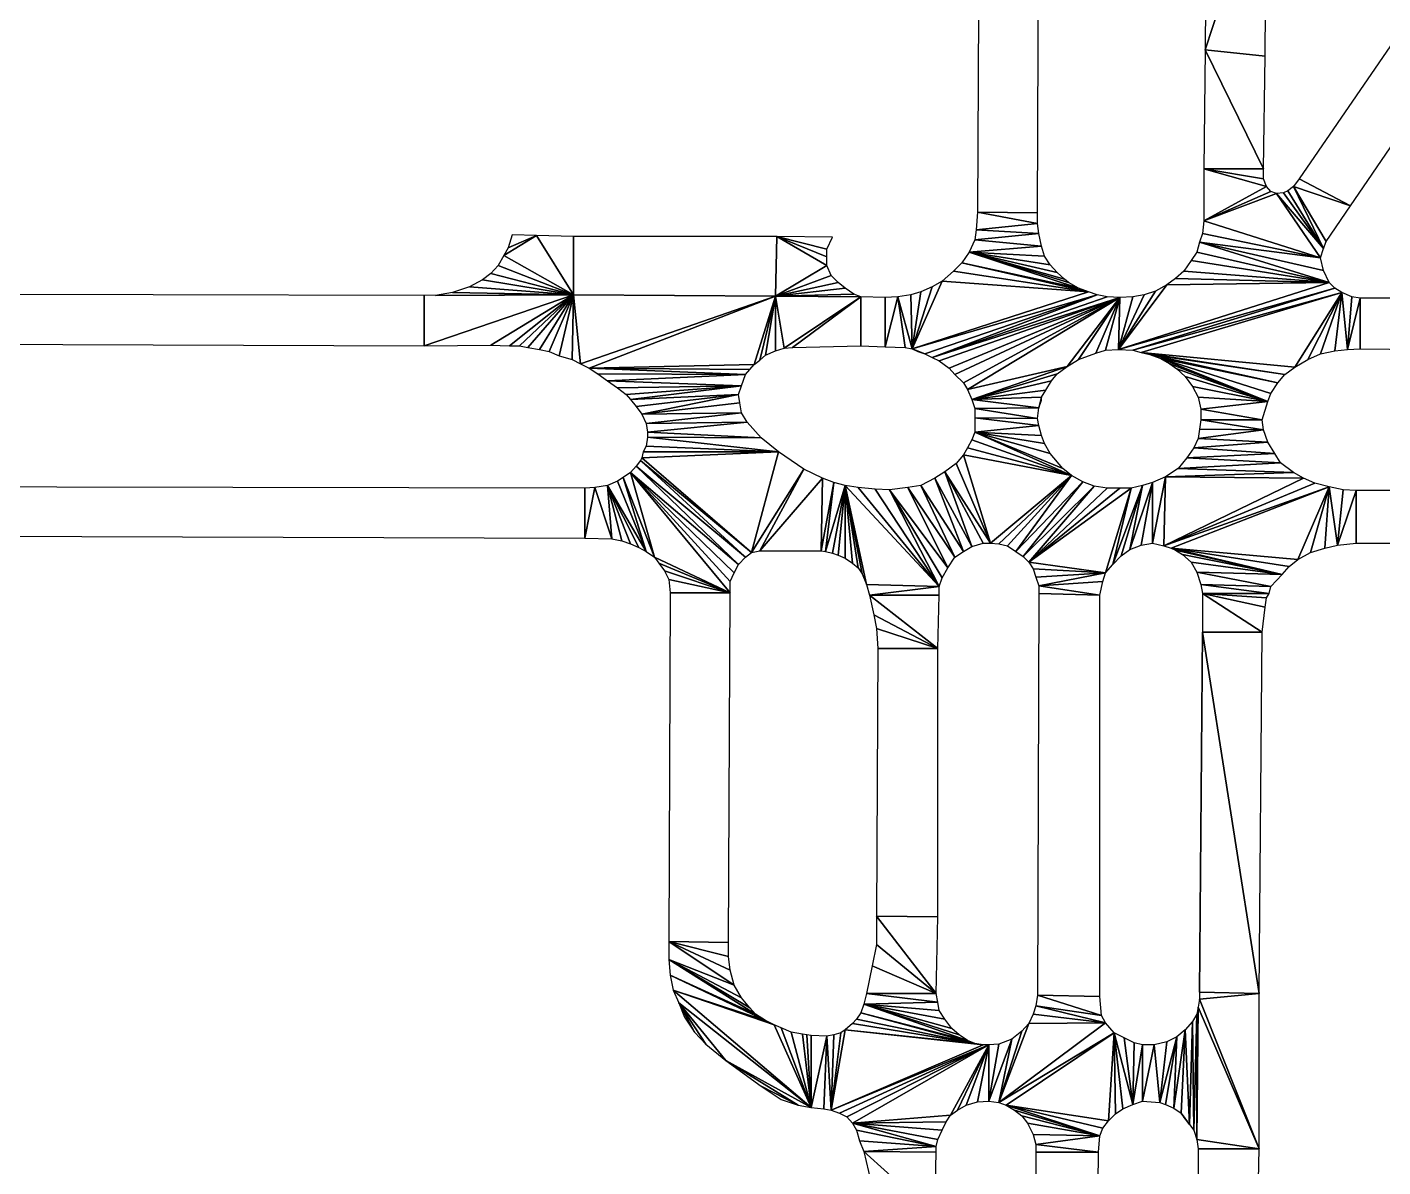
# Model space of a CAD drawing. Extents: x -35426929 to -35396731, y 11996534 to 12011444.
# Drawn here: x -35410695 to -35408043, y 11998918 to 12001147 of the extents above; entities that cross this region are included whole.
import ezdxf

# ---------------------------------------------------------------- set-up
doc = ezdxf.new("R2010")
doc.units = 0

msp = doc.modelspace()

# ---------------------------------------------------------------- linework, layer by layer
at = {"layer": 'mg_to_dxf', "color": 52}
for points in [[(-35408390.23, 12001102.54), (-35408390.23, 12001102.54), (-35408270.51, 12001468.65), (-35408387.44, 12001470.04)], [(-35408270.51, 12001468.65), (-35408270.51, 12001468.65), (-35408390.23, 12001102.54), (-35408273.29, 12001090.01)], [(-35408832.89, 12001444.98), (-35408835.68, 12000785.16), (-35408718.75, 12000783.77), (-35408715.96, 12001444.98)], [(-35408106.25, 12000797.69), (-35407838.98, 12001187.46), (-35407939.21, 12001240.35), (-35408206.48, 12000850.58)], [(-35408390.23, 12001102.54), (-35408390.23, 12001102.54), (-35408393.01, 12000870.07), (-35408276.08, 12000870.07)], [(-35408390.23, 12001102.54), (-35408390.23, 12001102.54), (-35408276.08, 12000870.07), (-35408273.29, 12001090.01)], [(-35408393.01, 12000870.07), (-35408393.01, 12000870.07), (-35408393.01, 12000768.45), (-35408270.51, 12000835.27)], [(-35408276.08, 12000850.58), (-35408276.08, 12000850.58), (-35408276.08, 12000870.07), (-35408393.01, 12000870.07)], [(-35408276.08, 12000850.58), (-35408276.08, 12000850.58), (-35408393.01, 12000870.07), (-35408270.51, 12000835.27)], [(-35408270.51, 12000835.27), (-35408270.51, 12000835.27), (-35408393.01, 12000768.45), (-35408262.16, 12000825.53)], [(-35408262.16, 12000825.53), (-35408262.16, 12000825.53), (-35408393.01, 12000768.45), (-35408251.02, 12000821.35)], [(-35408159.15, 12000714.16), (-35408159.15, 12000714.16), (-35408228.75, 12000826.92), (-35408237.1, 12000822.74)], [(-35408159.15, 12000714.16), (-35408159.15, 12000714.16), (-35408217.61, 12000835.27), (-35408228.75, 12000826.92)], [(-35408217.61, 12000835.27), (-35408217.61, 12000835.27), (-35408106.25, 12000797.69), (-35408206.48, 12000850.58)], [(-35408153.58, 12000728.08), (-35408153.58, 12000728.08), (-35408106.25, 12000797.69), (-35408217.61, 12000835.27)], [(-35408159.15, 12000714.16), (-35408159.15, 12000714.16), (-35408153.58, 12000728.08), (-35408217.61, 12000835.27)], [(-35408393.01, 12000768.45), (-35408393.01, 12000768.45), (-35408164.72, 12000696.07), (-35408251.02, 12000821.35)], [(-35408251.02, 12000821.35), (-35408251.02, 12000821.35), (-35408159.15, 12000714.16), (-35408237.1, 12000822.74)], [(-35408251.02, 12000821.35), (-35408251.02, 12000821.35), (-35408164.72, 12000696.07), (-35408159.15, 12000714.16)], [(-35408718.75, 12000762.88), (-35408718.75, 12000762.88), (-35408835.68, 12000785.16), (-35408838.46, 12000750.36)], [(-35408718.75, 12000762.88), (-35408718.75, 12000762.88), (-35408718.75, 12000783.77), (-35408835.68, 12000785.16)], [(-35408715.96, 12000743.4), (-35408715.96, 12000743.4), (-35408838.46, 12000750.36), (-35408841.25, 12000730.87)], [(-35408715.96, 12000743.4), (-35408715.96, 12000743.4), (-35408718.75, 12000762.88), (-35408838.46, 12000750.36)], [(-35408393.01, 12000768.45), (-35408393.01, 12000768.45), (-35408395.79, 12000743.4), (-35408164.72, 12000696.07)], [(-35409762.77, 12000700.24), (-35409762.77, 12000700.24), (-35409698.74, 12000739.22), (-35409754.42, 12000715.56)], [(-35409626.35, 12000623.68), (-35409626.35, 12000623.68), (-35409698.74, 12000739.22), (-35409762.77, 12000700.24)], [(-35409698.74, 12000739.22), (-35409698.74, 12000739.22), (-35409746.07, 12000740.61), (-35409754.42, 12000715.56)], [(-35409626.35, 12000623.68), (-35409626.35, 12000623.68), (-35409626.35, 12000737.83), (-35409698.74, 12000739.22)], [(-35409626.35, 12000623.68), (-35409231.02, 12000620.9), (-35409228.23, 12000737.83), (-35409626.35, 12000737.83)], [(-35409228.23, 12000737.83), (-35409228.23, 12000737.83), (-35409231.02, 12000620.9), (-35409130.79, 12000680.75)], [(-35409228.23, 12000737.83), (-35409228.23, 12000737.83), (-35409130.79, 12000680.75), (-35409130.79, 12000697.46)], [(-35409130.79, 12000712.77), (-35409130.79, 12000712.77), (-35409119.65, 12000736.44), (-35409228.23, 12000737.83)], [(-35409130.79, 12000712.77), (-35409130.79, 12000712.77), (-35409228.23, 12000737.83), (-35409130.79, 12000697.46)], [(-35408710.39, 12000718.34), (-35408710.39, 12000718.34), (-35408841.25, 12000730.87), (-35408852.38, 12000707.2)], [(-35408704.83, 12000698.85), (-35408704.83, 12000698.85), (-35408710.39, 12000718.34), (-35408852.38, 12000707.2)], [(-35408710.39, 12000718.34), (-35408710.39, 12000718.34), (-35408715.96, 12000743.4), (-35408841.25, 12000730.87)], [(-35408148.01, 12000647.35), (-35408148.01, 12000647.35), (-35408401.36, 12000726.69), (-35408406.93, 12000707.2)], [(-35408395.79, 12000743.4), (-35408395.79, 12000743.4), (-35408401.36, 12000726.69), (-35408164.72, 12000696.07)], [(-35408159.15, 12000671.01), (-35408159.15, 12000671.01), (-35408164.72, 12000696.07), (-35408401.36, 12000726.69)], [(-35408148.01, 12000647.35), (-35408148.01, 12000647.35), (-35408159.15, 12000671.01), (-35408401.36, 12000726.69)], [(-35409626.35, 12000623.68), (-35409626.35, 12000623.68), (-35409762.77, 12000700.24), (-35409773.91, 12000680.75)], [(-35408638.01, 12000636.21), (-35408638.01, 12000636.21), (-35408852.38, 12000707.2), (-35408866.3, 12000686.32)], [(-35408693.69, 12000682.15), (-35408693.69, 12000682.15), (-35408704.83, 12000698.85), (-35408852.38, 12000707.2)], [(-35408679.77, 12000666.83), (-35408679.77, 12000666.83), (-35408693.69, 12000682.15), (-35408852.38, 12000707.2)], [(-35408665.85, 12000654.31), (-35408665.85, 12000654.31), (-35408679.77, 12000666.83), (-35408852.38, 12000707.2)], [(-35408657.5, 12000647.35), (-35408657.5, 12000647.35), (-35408665.85, 12000654.31), (-35408852.38, 12000707.2)], [(-35408638.01, 12000636.21), (-35408638.01, 12000636.21), (-35408657.5, 12000647.35), (-35408852.38, 12000707.2)], [(-35408148.01, 12000647.35), (-35408148.01, 12000647.35), (-35408406.93, 12000707.2), (-35408418.07, 12000690.5)], [(-35409626.35, 12000623.68), (-35409626.35, 12000623.68), (-35409787.83, 12000665.44), (-35409804.53, 12000652.91)], [(-35409626.35, 12000623.68), (-35409626.35, 12000623.68), (-35409773.91, 12000680.75), (-35409787.83, 12000665.44)], [(-35409130.79, 12000680.75), (-35409130.79, 12000680.75), (-35409231.02, 12000620.9), (-35409122.44, 12000661.27)], [(-35408905.28, 12000650.13), (-35408905.28, 12000650.13), (-35408618.52, 12000629.25), (-35408883.01, 12000669.62)], [(-35408883.01, 12000669.62), (-35408883.01, 12000669.62), (-35408618.52, 12000629.25), (-35408866.3, 12000686.32)], [(-35408618.52, 12000629.25), (-35408618.52, 12000629.25), (-35408638.01, 12000636.21), (-35408866.3, 12000686.32)], [(-35408448.69, 12000655.7), (-35408448.69, 12000655.7), (-35408148.01, 12000647.35), (-35408431.99, 12000669.62)], [(-35408148.01, 12000647.35), (-35408148.01, 12000647.35), (-35408418.07, 12000690.5), (-35408431.99, 12000669.62)], [(-35409863, 12000627.86), (-35409863, 12000627.86), (-35409626.35, 12000623.68), (-35409829.59, 12000638.99)], [(-35409626.35, 12000623.68), (-35409626.35, 12000623.68), (-35409804.53, 12000652.91), (-35409829.59, 12000638.99)], [(-35409122.44, 12000661.27), (-35409122.44, 12000661.27), (-35409231.02, 12000620.9), (-35409108.52, 12000647.35)], [(-35409108.52, 12000647.35), (-35409108.52, 12000647.35), (-35409231.02, 12000620.9), (-35409094.6, 12000636.21)], [(-35408963.74, 12000517.89), (-35408963.74, 12000517.89), (-35408905.28, 12000650.13), (-35408924.77, 12000638.99)], [(-35408963.74, 12000517.89), (-35408963.74, 12000517.89), (-35408618.52, 12000629.25), (-35408905.28, 12000650.13)], [(-35408963.74, 12000517.89), (-35408963.74, 12000517.89), (-35408924.77, 12000638.99), (-35408947.04, 12000629.25)], [(-35408560.05, 12000516.49), (-35408560.05, 12000516.49), (-35408136.87, 12000636.21), (-35408148.01, 12000647.35)], [(-35408560.05, 12000516.49), (-35408560.05, 12000516.49), (-35408148.01, 12000647.35), (-35408465.4, 12000643.17)], [(-35408560.05, 12000516.49), (-35408560.05, 12000516.49), (-35408465.4, 12000643.17), (-35408487.67, 12000630.64)], [(-35408465.4, 12000643.17), (-35408465.4, 12000643.17), (-35408148.01, 12000647.35), (-35408448.69, 12000655.7)], [(-35410979.41, 12000625.07), (-35410979.41, 12000527.63), (-35409918.68, 12000523.45), (-35409918.68, 12000622.29)], [(-35409626.35, 12000623.68), (-35409626.35, 12000623.68), (-35409918.68, 12000523.45), (-35409787.83, 12000524.85)], [(-35409626.35, 12000623.68), (-35409626.35, 12000623.68), (-35409918.68, 12000622.29), (-35409918.68, 12000523.45)], [(-35409863, 12000627.86), (-35409863, 12000627.86), (-35409896.41, 12000622.29), (-35409626.35, 12000623.68)], [(-35409626.35, 12000623.68), (-35409626.35, 12000623.68), (-35409787.83, 12000524.85), (-35409751.64, 12000523.45)], [(-35409626.35, 12000623.68), (-35409626.35, 12000623.68), (-35409751.64, 12000523.45), (-35409732.15, 12000523.45)], [(-35409626.35, 12000623.68), (-35409626.35, 12000623.68), (-35409732.15, 12000523.45), (-35409715.44, 12000520.67)], [(-35409626.35, 12000623.68), (-35409626.35, 12000623.68), (-35409715.44, 12000520.67), (-35409693.17, 12000516.49)], [(-35409673.68, 12000512.32), (-35409673.68, 12000512.32), (-35409626.35, 12000623.68), (-35409693.17, 12000516.49)], [(-35409673.68, 12000512.32), (-35409673.68, 12000512.32), (-35409654.19, 12000503.97), (-35409626.35, 12000623.68)], [(-35409626.35, 12000623.68), (-35409626.35, 12000623.68), (-35409654.19, 12000503.97), (-35409629.14, 12000497.01)], [(-35409612.43, 12000488.65), (-35409612.43, 12000488.65), (-35409626.35, 12000623.68), (-35409629.14, 12000497.01)], [(-35409231.02, 12000620.9), (-35409231.02, 12000620.9), (-35409626.35, 12000623.68), (-35409612.43, 12000488.65)], [(-35409595.73, 12000480.3), (-35409595.73, 12000480.3), (-35409231.02, 12000620.9), (-35409612.43, 12000488.65)], [(-35409272.78, 12000487.26), (-35409272.78, 12000487.26), (-35409231.02, 12000620.9), (-35409595.73, 12000480.3)], [(-35409261.64, 12000495.61), (-35409261.64, 12000495.61), (-35409231.02, 12000620.9), (-35409272.78, 12000487.26)], [(-35409231.02, 12000620.9), (-35409231.02, 12000620.9), (-35409261.64, 12000495.61), (-35409250.5, 12000505.36)], [(-35409250.5, 12000505.36), (-35409250.5, 12000505.36), (-35409231.02, 12000513.71), (-35409231.02, 12000620.9)], [(-35409231.02, 12000620.9), (-35409231.02, 12000620.9), (-35409077.89, 12000625.07), (-35409094.6, 12000636.21)], [(-35409231.02, 12000620.9), (-35409231.02, 12000620.9), (-35409063.97, 12000619.5), (-35409077.89, 12000625.07)], [(-35409063.97, 12000619.5), (-35409063.97, 12000619.5), (-35409231.02, 12000620.9), (-35409214.31, 12000519.28)], [(-35409214.31, 12000519.28), (-35409214.31, 12000519.28), (-35409231.02, 12000620.9), (-35409231.02, 12000513.71)], [(-35409197.61, 12000520.67), (-35409197.61, 12000520.67), (-35409063.97, 12000619.5), (-35409214.31, 12000519.28)], [(-35409197.61, 12000520.67), (-35409197.61, 12000520.67), (-35409063.97, 12000523.45), (-35409063.97, 12000619.5)], [(-35409016.64, 12000618.11), (-35409063.97, 12000619.5), (-35409063.97, 12000523.45), (-35409016.64, 12000522.06)], [(-35408991.58, 12000619.5), (-35408991.58, 12000619.5), (-35409016.64, 12000522.06), (-35408977.66, 12000520.67)], [(-35408991.58, 12000619.5), (-35408991.58, 12000619.5), (-35409016.64, 12000618.11), (-35409016.64, 12000522.06)], [(-35408963.74, 12000517.89), (-35408963.74, 12000517.89), (-35408966.53, 12000623.68), (-35408991.58, 12000619.5)], [(-35408963.74, 12000517.89), (-35408963.74, 12000517.89), (-35408991.58, 12000619.5), (-35408977.66, 12000520.67)], [(-35408963.74, 12000517.89), (-35408963.74, 12000517.89), (-35408947.04, 12000629.25), (-35408966.53, 12000623.68)], [(-35408601.81, 12000623.68), (-35408601.81, 12000623.68), (-35408618.52, 12000629.25), (-35408963.74, 12000517.89)], [(-35408601.81, 12000623.68), (-35408601.81, 12000623.68), (-35408963.74, 12000517.89), (-35408938.69, 12000508.14)], [(-35408924.77, 12000501.18), (-35408924.77, 12000501.18), (-35408601.81, 12000623.68), (-35408938.69, 12000508.14)], [(-35408582.33, 12000619.5), (-35408582.33, 12000619.5), (-35408601.81, 12000623.68), (-35408924.77, 12000501.18)], [(-35408557.27, 12000618.11), (-35408557.27, 12000618.11), (-35408582.33, 12000619.5), (-35408924.77, 12000501.18)], [(-35408557.27, 12000618.11), (-35408557.27, 12000618.11), (-35408924.77, 12000501.18), (-35408910.85, 12000494.22)], [(-35408557.27, 12000618.11), (-35408557.27, 12000618.11), (-35408910.85, 12000494.22), (-35408891.36, 12000480.3)], [(-35408557.27, 12000618.11), (-35408557.27, 12000618.11), (-35408891.36, 12000480.3), (-35408880.22, 12000467.77)], [(-35408557.27, 12000618.11), (-35408557.27, 12000618.11), (-35408880.22, 12000467.77), (-35408863.52, 12000451.07)], [(-35408557.27, 12000618.11), (-35408557.27, 12000618.11), (-35408863.52, 12000451.07), (-35408855.17, 12000438.54)], [(-35408557.27, 12000618.11), (-35408557.27, 12000618.11), (-35408855.17, 12000438.54), (-35408660.28, 12000483.09)], [(-35408557.27, 12000618.11), (-35408557.27, 12000618.11), (-35408660.28, 12000483.09), (-35408638.01, 12000497.01)], [(-35408557.27, 12000618.11), (-35408557.27, 12000618.11), (-35408638.01, 12000497.01), (-35408604.6, 12000509.53)], [(-35408585.11, 12000515.1), (-35408585.11, 12000515.1), (-35408557.27, 12000618.11), (-35408604.6, 12000509.53)], [(-35408585.11, 12000515.1), (-35408585.11, 12000515.1), (-35408560.05, 12000516.49), (-35408557.27, 12000618.11)], [(-35408560.05, 12000516.49), (-35408560.05, 12000516.49), (-35408532.21, 12000515.1), (-35408136.87, 12000636.21)], [(-35408560.05, 12000516.49), (-35408560.05, 12000516.49), (-35408487.67, 12000630.64), (-35408509.94, 12000623.68)], [(-35408532.21, 12000619.5), (-35408532.21, 12000619.5), (-35408560.05, 12000516.49), (-35408509.94, 12000623.68)], [(-35408532.21, 12000619.5), (-35408532.21, 12000619.5), (-35408557.27, 12000618.11), (-35408560.05, 12000516.49)], [(-35408532.21, 12000515.1), (-35408532.21, 12000515.1), (-35408122.95, 12000627.86), (-35408136.87, 12000636.21)], [(-35408532.21, 12000515.1), (-35408532.21, 12000515.1), (-35408515.51, 12000510.93), (-35408122.95, 12000627.86)], [(-35408122.95, 12000627.86), (-35408122.95, 12000627.86), (-35408515.51, 12000510.93), (-35408214.83, 12000481.69)], [(-35408122.95, 12000627.86), (-35408122.95, 12000627.86), (-35408214.83, 12000481.69), (-35408189.77, 12000497.01)], [(-35408122.95, 12000627.86), (-35408122.95, 12000627.86), (-35408189.77, 12000497.01), (-35408164.72, 12000508.14)], [(-35408122.95, 12000627.86), (-35408122.95, 12000627.86), (-35408164.72, 12000508.14), (-35408136.87, 12000513.71)], [(-35408122.95, 12000627.86), (-35408122.95, 12000627.86), (-35408136.87, 12000513.71), (-35408111.82, 12000516.49)], [(-35408122.95, 12000627.86), (-35408122.95, 12000627.86), (-35408111.82, 12000516.49), (-35408103.47, 12000619.5)], [(-35408111.82, 12000516.49), (-35408111.82, 12000516.49), (-35408086.76, 12000616.72), (-35408103.47, 12000619.5)], [(-35408111.82, 12000516.49), (-35408111.82, 12000516.49), (-35408086.76, 12000517.89), (-35408086.76, 12000616.72)], [(-35408086.76, 12000517.89), (-35407858.47, 12000515.1), (-35407858.47, 12000616.72), (-35408086.76, 12000616.72)], [(-35408963.74, 12000517.89), (-35408963.74, 12000517.89), (-35408952.61, 12000512.32), (-35408938.69, 12000508.14)], [(-35408214.83, 12000481.69), (-35408214.83, 12000481.69), (-35408515.51, 12000510.93), (-35408234.32, 12000467.77)], [(-35408515.51, 12000510.93), (-35408515.51, 12000510.93), (-35408498.8, 12000506.75), (-35408234.32, 12000467.77)], [(-35408498.8, 12000506.75), (-35408498.8, 12000506.75), (-35408248.24, 12000451.07), (-35408234.32, 12000467.77)], [(-35408498.8, 12000506.75), (-35408498.8, 12000506.75), (-35408479.32, 12000499.79), (-35408248.24, 12000451.07)], [(-35409281.13, 12000477.52), (-35409281.13, 12000477.52), (-35409272.78, 12000487.26), (-35409595.73, 12000480.3)], [(-35409595.73, 12000480.3), (-35409595.73, 12000480.3), (-35409289.48, 12000467.77), (-35409281.13, 12000477.52)], [(-35409595.73, 12000480.3), (-35409595.73, 12000480.3), (-35409579.02, 12000469.16), (-35409289.48, 12000467.77)], [(-35408660.28, 12000483.09), (-35408660.28, 12000483.09), (-35408855.17, 12000438.54), (-35408846.81, 12000419.05)], [(-35408660.28, 12000483.09), (-35408660.28, 12000483.09), (-35408846.81, 12000419.05), (-35408679.77, 12000469.16)], [(-35408479.32, 12000499.79), (-35408479.32, 12000499.79), (-35408267.73, 12000414.88), (-35408262.16, 12000430.19)], [(-35408479.32, 12000499.79), (-35408479.32, 12000499.79), (-35408262.16, 12000430.19), (-35408248.24, 12000451.07)], [(-35408479.32, 12000499.79), (-35408479.32, 12000499.79), (-35408459.83, 12000488.65), (-35408267.73, 12000414.88)], [(-35408459.83, 12000488.65), (-35408459.83, 12000488.65), (-35408445.91, 12000478.91), (-35408267.73, 12000414.88)], [(-35409559.54, 12000455.24), (-35409559.54, 12000455.24), (-35409289.48, 12000467.77), (-35409579.02, 12000469.16)], [(-35409297.83, 12000445.5), (-35409297.83, 12000445.5), (-35409289.48, 12000467.77), (-35409559.54, 12000455.24)], [(-35409540.05, 12000441.32), (-35409540.05, 12000441.32), (-35409297.83, 12000445.5), (-35409559.54, 12000455.24)], [(-35408846.81, 12000419.05), (-35408846.81, 12000419.05), (-35408690.91, 12000455.24), (-35408679.77, 12000469.16)], [(-35408846.81, 12000419.05), (-35408846.81, 12000419.05), (-35408702.04, 12000437.15), (-35408690.91, 12000455.24)], [(-35408445.91, 12000478.91), (-35408445.91, 12000478.91), (-35408429.2, 12000463.6), (-35408267.73, 12000414.88)], [(-35408429.2, 12000463.6), (-35408429.2, 12000463.6), (-35408415.28, 12000444.11), (-35408267.73, 12000414.88)], [(-35409523.34, 12000428.8), (-35409523.34, 12000428.8), (-35409297.83, 12000445.5), (-35409540.05, 12000441.32)], [(-35409514.99, 12000419.05), (-35409514.99, 12000419.05), (-35409297.83, 12000445.5), (-35409523.34, 12000428.8)], [(-35409303.4, 12000428.8), (-35409303.4, 12000428.8), (-35409297.83, 12000445.5), (-35409514.99, 12000419.05)], [(-35409503.85, 12000405.13), (-35409503.85, 12000405.13), (-35409303.4, 12000428.8), (-35409514.99, 12000419.05)], [(-35409503.85, 12000405.13), (-35409503.85, 12000405.13), (-35409492.72, 12000389.82), (-35409303.4, 12000428.8)], [(-35409492.72, 12000389.82), (-35409492.72, 12000389.82), (-35409300.62, 12000412.09), (-35409303.4, 12000428.8)], [(-35408846.81, 12000419.05), (-35408846.81, 12000419.05), (-35408710.39, 12000423.23), (-35408702.04, 12000437.15)], [(-35408415.28, 12000444.11), (-35408415.28, 12000444.11), (-35408404.15, 12000423.23), (-35408267.73, 12000414.88)], [(-35409492.72, 12000389.82), (-35409492.72, 12000389.82), (-35409297.83, 12000392.6), (-35409300.62, 12000412.09)], [(-35408846.81, 12000419.05), (-35408846.81, 12000419.05), (-35408715.96, 12000402.35), (-35408710.39, 12000423.23)], [(-35408846.81, 12000419.05), (-35408846.81, 12000419.05), (-35408841.25, 12000400.96), (-35408715.96, 12000402.35)], [(-35408841.25, 12000400.96), (-35408841.25, 12000400.96), (-35408718.75, 12000381.47), (-35408715.96, 12000402.35)], [(-35408841.25, 12000400.96), (-35408841.25, 12000400.96), (-35408841.25, 12000382.86), (-35408718.75, 12000381.47)], [(-35408710.39, 12000423.23), (-35408710.39, 12000423.23), (-35408715.96, 12000402.35), (-35408710.39, 12000417.66)], [(-35408404.15, 12000423.23), (-35408404.15, 12000423.23), (-35408398.58, 12000399.56), (-35408267.73, 12000414.88)], [(-35408398.58, 12000399.56), (-35408398.58, 12000399.56), (-35408278.86, 12000378.68), (-35408267.73, 12000414.88)], [(-35409492.72, 12000389.82), (-35409492.72, 12000389.82), (-35409484.37, 12000371.72), (-35409297.83, 12000392.6)], [(-35409484.37, 12000371.72), (-35409484.37, 12000371.72), (-35409286.7, 12000374.51), (-35409297.83, 12000392.6)], [(-35409484.37, 12000371.72), (-35409484.37, 12000371.72), (-35409481.58, 12000355.02), (-35409286.7, 12000374.51)], [(-35409481.58, 12000355.02), (-35409481.58, 12000355.02), (-35409258.86, 12000343.88), (-35409286.7, 12000374.51)], [(-35408715.96, 12000367.55), (-35408715.96, 12000367.55), (-35408841.25, 12000382.86), (-35408841.25, 12000355.02)], [(-35408715.96, 12000367.55), (-35408715.96, 12000367.55), (-35408718.75, 12000381.47), (-35408841.25, 12000382.86)], [(-35408276.08, 12000359.19), (-35408276.08, 12000359.19), (-35408398.58, 12000378.68), (-35408401.36, 12000360.59)], [(-35408398.58, 12000399.56), (-35408398.58, 12000399.56), (-35408398.58, 12000378.68), (-35408278.86, 12000378.68)], [(-35408276.08, 12000359.19), (-35408276.08, 12000359.19), (-35408278.86, 12000378.68), (-35408398.58, 12000378.68)], [(-35409481.58, 12000355.02), (-35409481.58, 12000355.02), (-35409481.58, 12000345.27), (-35409258.86, 12000343.88)], [(-35408651.93, 12000270.1), (-35408651.93, 12000270.1), (-35408841.25, 12000355.02), (-35408846.81, 12000339.71)], [(-35408710.39, 12000348.06), (-35408710.39, 12000348.06), (-35408715.96, 12000367.55), (-35408841.25, 12000355.02)], [(-35408704.83, 12000332.75), (-35408704.83, 12000332.75), (-35408710.39, 12000348.06), (-35408841.25, 12000355.02)], [(-35408693.69, 12000313.26), (-35408693.69, 12000313.26), (-35408704.83, 12000332.75), (-35408841.25, 12000355.02)], [(-35408668.63, 12000284.02), (-35408668.63, 12000284.02), (-35408693.69, 12000313.26), (-35408841.25, 12000355.02)], [(-35408651.93, 12000270.1), (-35408651.93, 12000270.1), (-35408668.63, 12000284.02), (-35408841.25, 12000355.02)], [(-35408404.15, 12000342.49), (-35408404.15, 12000342.49), (-35408276.08, 12000359.19), (-35408401.36, 12000360.59)], [(-35408404.15, 12000342.49), (-35408404.15, 12000342.49), (-35408267.73, 12000335.53), (-35408276.08, 12000359.19)], [(-35409489.93, 12000316.04), (-35409489.93, 12000316.04), (-35409225.45, 12000316.04), (-35409484.37, 12000327.18)], [(-35409225.45, 12000316.04), (-35409225.45, 12000316.04), (-35409481.58, 12000345.27), (-35409484.37, 12000327.18)], [(-35409225.45, 12000316.04), (-35409225.45, 12000316.04), (-35409258.86, 12000343.88), (-35409481.58, 12000345.27)], [(-35408863.52, 12000310.47), (-35408863.52, 12000310.47), (-35408651.93, 12000270.1), (-35408855.17, 12000324.39)], [(-35408855.17, 12000324.39), (-35408855.17, 12000324.39), (-35408651.93, 12000270.1), (-35408846.81, 12000339.71)], [(-35408412.5, 12000324.39), (-35408412.5, 12000324.39), (-35408426.42, 12000304.9), (-35408253.81, 12000313.26)], [(-35408404.15, 12000342.49), (-35408404.15, 12000342.49), (-35408412.5, 12000324.39), (-35408267.73, 12000335.53)], [(-35408412.5, 12000324.39), (-35408412.5, 12000324.39), (-35408253.81, 12000313.26), (-35408267.73, 12000335.53)], [(-35409503.85, 12000288.2), (-35409503.85, 12000288.2), (-35409289.48, 12000110.02), (-35409495.5, 12000299.34)], [(-35409495.5, 12000299.34), (-35409495.5, 12000299.34), (-35409278.34, 12000119.76), (-35409492.72, 12000304.9)], [(-35409289.48, 12000110.02), (-35409289.48, 12000110.02), (-35409278.34, 12000119.76), (-35409495.5, 12000299.34)], [(-35409492.72, 12000304.9), (-35409492.72, 12000304.9), (-35409225.45, 12000316.04), (-35409489.93, 12000316.04)], [(-35409492.72, 12000304.9), (-35409492.72, 12000304.9), (-35409278.34, 12000119.76), (-35409225.45, 12000316.04)], [(-35409278.34, 12000119.76), (-35409278.34, 12000119.76), (-35409175.33, 12000282.63), (-35409225.45, 12000316.04)], [(-35408810.62, 12000137.86), (-35408810.62, 12000137.86), (-35408877.44, 12000293.77), (-35408899.71, 12000277.06)], [(-35408810.62, 12000137.86), (-35408810.62, 12000137.86), (-35408863.52, 12000310.47), (-35408877.44, 12000293.77)], [(-35408810.62, 12000137.86), (-35408810.62, 12000137.86), (-35408651.93, 12000270.1), (-35408863.52, 12000310.47)], [(-35408426.42, 12000304.9), (-35408426.42, 12000304.9), (-35408443.12, 12000284.02), (-35408242.67, 12000295.16)], [(-35408242.67, 12000295.16), (-35408242.67, 12000295.16), (-35408443.12, 12000284.02), (-35408217.61, 12000275.67)], [(-35408253.81, 12000313.26), (-35408253.81, 12000313.26), (-35408426.42, 12000304.9), (-35408242.67, 12000295.16)], [(-35409467.66, 12000110.02), (-35409467.66, 12000110.02), (-35409514.99, 12000275.67), (-35409528.91, 12000265.93)], [(-35409514.99, 12000275.67), (-35409514.99, 12000275.67), (-35409303.4, 12000096.1), (-35409503.85, 12000288.2)], [(-35409311.75, 12000079.39), (-35409311.75, 12000079.39), (-35409303.4, 12000096.1), (-35409514.99, 12000275.67)], [(-35409320.11, 12000062.69), (-35409320.11, 12000062.69), (-35409311.75, 12000079.39), (-35409514.99, 12000275.67)], [(-35409320.11, 12000040.42), (-35409320.11, 12000040.42), (-35409320.11, 12000062.69), (-35409514.99, 12000275.67)], [(-35409320.11, 12000040.42), (-35409320.11, 12000040.42), (-35409514.99, 12000275.67), (-35409467.66, 12000110.02)], [(-35409303.4, 12000096.1), (-35409303.4, 12000096.1), (-35409289.48, 12000110.02), (-35409503.85, 12000288.2)], [(-35409278.34, 12000119.76), (-35409278.34, 12000119.76), (-35409261.64, 12000122.55), (-35409175.33, 12000282.63)], [(-35409261.64, 12000122.55), (-35409261.64, 12000122.55), (-35409139.14, 12000264.54), (-35409175.33, 12000282.63)], [(-35408899.71, 12000277.06), (-35408899.71, 12000277.06), (-35408919.2, 12000264.54), (-35408846.81, 12000130.9)], [(-35408899.71, 12000277.06), (-35408899.71, 12000277.06), (-35408846.81, 12000130.9), (-35408824.54, 12000137.86)], [(-35408810.62, 12000137.86), (-35408810.62, 12000137.86), (-35408899.71, 12000277.06), (-35408824.54, 12000137.86)], [(-35408793.92, 12000136.47), (-35408793.92, 12000136.47), (-35408651.93, 12000270.1), (-35408810.62, 12000137.86)], [(-35408793.92, 12000136.47), (-35408793.92, 12000136.47), (-35408777.21, 12000132.29), (-35408651.93, 12000270.1)], [(-35408760.51, 12000121.16), (-35408760.51, 12000121.16), (-35408651.93, 12000270.1), (-35408777.21, 12000132.29)], [(-35408629.66, 12000257.58), (-35408629.66, 12000257.58), (-35408651.93, 12000270.1), (-35408760.51, 12000121.16)], [(-35408468.18, 12000267.32), (-35408468.18, 12000267.32), (-35408493.24, 12000137.86), (-35408470.96, 12000132.29)], [(-35408468.18, 12000267.32), (-35408468.18, 12000267.32), (-35408493.24, 12000256.18), (-35408493.24, 12000137.86)], [(-35408198.12, 12000264.54), (-35408198.12, 12000264.54), (-35408468.18, 12000267.32), (-35408470.96, 12000132.29)], [(-35408443.12, 12000284.02), (-35408443.12, 12000284.02), (-35408468.18, 12000267.32), (-35408217.61, 12000275.67)], [(-35408217.61, 12000275.67), (-35408217.61, 12000275.67), (-35408468.18, 12000267.32), (-35408198.12, 12000264.54)], [(-35410982.2, 12000151.78), (-35409604.08, 12000147.6), (-35409604.08, 12000245.05), (-35410982.2, 12000247.83)], [(-35409584.59, 12000246.44), (-35409584.59, 12000246.44), (-35409604.08, 12000147.6), (-35409551.18, 12000146.21)], [(-35409584.59, 12000246.44), (-35409584.59, 12000246.44), (-35409604.08, 12000245.05), (-35409604.08, 12000147.6)], [(-35409559.54, 12000250.62), (-35409559.54, 12000250.62), (-35409584.59, 12000246.44), (-35409551.18, 12000146.21)], [(-35409484.37, 12000121.16), (-35409484.37, 12000121.16), (-35409540.05, 12000258.97), (-35409559.54, 12000250.62)], [(-35409559.54, 12000250.62), (-35409559.54, 12000250.62), (-35409551.18, 12000146.21), (-35409531.7, 12000142.04)], [(-35409559.54, 12000250.62), (-35409559.54, 12000250.62), (-35409531.7, 12000142.04), (-35409514.99, 12000136.47)], [(-35409559.54, 12000250.62), (-35409559.54, 12000250.62), (-35409514.99, 12000136.47), (-35409498.29, 12000129.51)], [(-35409484.37, 12000121.16), (-35409484.37, 12000121.16), (-35409559.54, 12000250.62), (-35409498.29, 12000129.51)], [(-35409484.37, 12000121.16), (-35409484.37, 12000121.16), (-35409528.91, 12000265.93), (-35409540.05, 12000258.97)], [(-35409467.66, 12000110.02), (-35409467.66, 12000110.02), (-35409528.91, 12000265.93), (-35409484.37, 12000121.16)], [(-35409261.64, 12000122.55), (-35409261.64, 12000122.55), (-35409141.92, 12000122.55), (-35409139.14, 12000264.54)], [(-35409116.87, 12000256.18), (-35409116.87, 12000256.18), (-35409139.14, 12000264.54), (-35409141.92, 12000122.55)], [(-35409133.57, 12000121.16), (-35409133.57, 12000121.16), (-35409116.87, 12000256.18), (-35409141.92, 12000122.55)], [(-35409094.6, 12000250.62), (-35409094.6, 12000250.62), (-35409116.87, 12000256.18), (-35409133.57, 12000121.16)], [(-35409094.6, 12000250.62), (-35409094.6, 12000250.62), (-35409133.57, 12000121.16), (-35409119.65, 12000118.37)], [(-35409094.6, 12000250.62), (-35409094.6, 12000250.62), (-35409119.65, 12000118.37), (-35409108.52, 12000114.2)], [(-35409094.6, 12000250.62), (-35409094.6, 12000250.62), (-35409108.52, 12000114.2), (-35409094.6, 12000108.63)], [(-35409094.6, 12000250.62), (-35409094.6, 12000250.62), (-35408910.85, 12000052.95), (-35409069.54, 12000246.44)], [(-35409094.6, 12000250.62), (-35409094.6, 12000250.62), (-35409052.83, 12000057.12), (-35408910.85, 12000052.95)], [(-35409094.6, 12000250.62), (-35409094.6, 12000250.62), (-35409094.6, 12000108.63), (-35409080.68, 12000098.88)], [(-35409094.6, 12000250.62), (-35409094.6, 12000250.62), (-35409080.68, 12000098.88), (-35409069.54, 12000089.14)], [(-35409061.19, 12000078), (-35409061.19, 12000078), (-35409052.83, 12000057.12), (-35409094.6, 12000250.62)], [(-35409061.19, 12000078), (-35409061.19, 12000078), (-35409094.6, 12000250.62), (-35409069.54, 12000089.14)], [(-35408910.85, 12000052.95), (-35408910.85, 12000052.95), (-35409036.13, 12000243.65), (-35409069.54, 12000246.44)], [(-35408910.85, 12000052.95), (-35408910.85, 12000052.95), (-35409008.29, 12000242.26), (-35409036.13, 12000243.65)], [(-35408894.14, 12000089.14), (-35408894.14, 12000089.14), (-35408972.1, 12000246.44), (-35409008.29, 12000242.26)], [(-35408905.28, 12000069.65), (-35408905.28, 12000069.65), (-35408894.14, 12000089.14), (-35409008.29, 12000242.26)], [(-35408910.85, 12000052.95), (-35408910.85, 12000052.95), (-35408905.28, 12000069.65), (-35409008.29, 12000242.26)], [(-35408880.22, 12000110.02), (-35408880.22, 12000110.02), (-35408947.04, 12000250.62), (-35408972.1, 12000246.44)], [(-35408894.14, 12000089.14), (-35408894.14, 12000089.14), (-35408880.22, 12000110.02), (-35408972.1, 12000246.44)], [(-35408863.52, 12000121.16), (-35408863.52, 12000121.16), (-35408919.2, 12000264.54), (-35408947.04, 12000250.62)], [(-35408880.22, 12000110.02), (-35408880.22, 12000110.02), (-35408863.52, 12000121.16), (-35408947.04, 12000250.62)], [(-35408863.52, 12000121.16), (-35408863.52, 12000121.16), (-35408846.81, 12000130.9), (-35408919.2, 12000264.54)], [(-35408746.59, 12000111.41), (-35408746.59, 12000111.41), (-35408629.66, 12000257.58), (-35408760.51, 12000121.16)], [(-35408607.38, 12000249.22), (-35408607.38, 12000249.22), (-35408629.66, 12000257.58), (-35408746.59, 12000111.41)], [(-35408735.45, 12000100.28), (-35408735.45, 12000100.28), (-35408607.38, 12000249.22), (-35408746.59, 12000111.41)], [(-35408582.33, 12000245.05), (-35408582.33, 12000245.05), (-35408607.38, 12000249.22), (-35408735.45, 12000100.28)], [(-35408557.27, 12000245.05), (-35408557.27, 12000245.05), (-35408582.33, 12000245.05), (-35408735.45, 12000100.28)], [(-35408535, 12000245.05), (-35408535, 12000245.05), (-35408735.45, 12000100.28), (-35408585.11, 12000079.39)], [(-35408535, 12000245.05), (-35408535, 12000245.05), (-35408557.27, 12000245.05), (-35408735.45, 12000100.28)], [(-35408571.19, 12000096.1), (-35408571.19, 12000096.1), (-35408535, 12000245.05), (-35408585.11, 12000079.39)], [(-35408512.72, 12000250.62), (-35408512.72, 12000250.62), (-35408535, 12000245.05), (-35408571.19, 12000096.1)], [(-35408554.49, 12000112.8), (-35408554.49, 12000112.8), (-35408512.72, 12000250.62), (-35408571.19, 12000096.1)], [(-35408537.78, 12000125.33), (-35408537.78, 12000125.33), (-35408512.72, 12000250.62), (-35408554.49, 12000112.8)], [(-35408493.24, 12000256.18), (-35408493.24, 12000256.18), (-35408512.72, 12000250.62), (-35408537.78, 12000125.33)], [(-35408515.51, 12000133.68), (-35408515.51, 12000133.68), (-35408493.24, 12000256.18), (-35408537.78, 12000125.33)], [(-35408515.51, 12000133.68), (-35408515.51, 12000133.68), (-35408493.24, 12000137.86), (-35408493.24, 12000256.18)], [(-35408198.12, 12000264.54), (-35408198.12, 12000264.54), (-35408470.96, 12000132.29), (-35408175.85, 12000254.79)], [(-35408470.96, 12000132.29), (-35408470.96, 12000132.29), (-35408148.01, 12000247.83), (-35408175.85, 12000254.79)], [(-35408470.96, 12000132.29), (-35408470.96, 12000132.29), (-35408457.04, 12000128.12), (-35408148.01, 12000247.83)], [(-35408148.01, 12000247.83), (-35408148.01, 12000247.83), (-35408457.04, 12000128.12), (-35408209.26, 12000105.84)], [(-35408148.01, 12000247.83), (-35408148.01, 12000247.83), (-35408209.26, 12000105.84), (-35408184.2, 12000119.76)], [(-35408148.01, 12000247.83), (-35408148.01, 12000247.83), (-35408184.2, 12000119.76), (-35408156.36, 12000128.12)], [(-35408148.01, 12000247.83), (-35408148.01, 12000247.83), (-35408156.36, 12000128.12), (-35408131.31, 12000133.68)], [(-35408148.01, 12000247.83), (-35408148.01, 12000247.83), (-35408131.31, 12000133.68), (-35408120.17, 12000242.26)], [(-35408131.31, 12000133.68), (-35408131.31, 12000133.68), (-35408095.11, 12000240.87), (-35408120.17, 12000242.26)], [(-35408131.31, 12000133.68), (-35408131.31, 12000133.68), (-35408095.11, 12000137.86), (-35408095.11, 12000240.87)], [(-35408095.11, 12000137.86), (-35407861.25, 12000137.86), (-35407861.25, 12000240.87), (-35408095.11, 12000240.87)], [(-35409320.11, 12000040.42), (-35409320.11, 12000040.42), (-35409467.66, 12000110.02), (-35409459.31, 12000098.88)], [(-35408209.26, 12000105.84), (-35408209.26, 12000105.84), (-35408457.04, 12000128.12), (-35408225.96, 12000091.92)], [(-35408225.96, 12000091.92), (-35408225.96, 12000091.92), (-35408457.04, 12000128.12), (-35408239.89, 12000076.61)], [(-35408457.04, 12000128.12), (-35408457.04, 12000128.12), (-35408448.69, 12000123.94), (-35408239.89, 12000076.61)], [(-35408448.69, 12000123.94), (-35408448.69, 12000123.94), (-35408434.77, 12000115.59), (-35408239.89, 12000076.61)], [(-35408434.77, 12000115.59), (-35408434.77, 12000115.59), (-35408418.07, 12000100.28), (-35408239.89, 12000076.61)], [(-35409320.11, 12000040.42), (-35409320.11, 12000040.42), (-35409459.31, 12000098.88), (-35409448.17, 12000083.57)], [(-35409439.82, 12000066.87), (-35409439.82, 12000066.87), (-35409320.11, 12000040.42), (-35409448.17, 12000083.57)], [(-35408585.11, 12000079.39), (-35408585.11, 12000079.39), (-35408735.45, 12000100.28), (-35408727.1, 12000087.75)], [(-35408585.11, 12000079.39), (-35408585.11, 12000079.39), (-35408727.1, 12000087.75), (-35408721.53, 12000071.04)], [(-35408418.07, 12000100.28), (-35408418.07, 12000100.28), (-35408406.93, 12000080.79), (-35408239.89, 12000076.61)], [(-35409439.82, 12000066.87), (-35409439.82, 12000066.87), (-35409437.04, 12000040.42), (-35409320.11, 12000040.42)], [(-35409052.83, 12000057.12), (-35409052.83, 12000057.12), (-35409047.27, 12000036.24), (-35408910.85, 12000052.95)], [(-35408585.11, 12000079.39), (-35408585.11, 12000079.39), (-35408721.53, 12000071.04), (-35408715.96, 12000054.34)], [(-35408585.11, 12000079.39), (-35408585.11, 12000079.39), (-35408715.96, 12000054.34), (-35408590.68, 12000062.69)], [(-35408715.96, 12000054.34), (-35408715.96, 12000054.34), (-35408596.25, 12000036.24), (-35408590.68, 12000062.69)], [(-35408406.93, 12000080.79), (-35408406.93, 12000080.79), (-35408398.58, 12000057.12), (-35408262.16, 12000052.95)], [(-35408406.93, 12000080.79), (-35408406.93, 12000080.79), (-35408262.16, 12000052.95), (-35408239.89, 12000076.61)], [(-35408398.58, 12000057.12), (-35408398.58, 12000057.12), (-35408395.79, 12000039.03), (-35408264.94, 12000039.03)], [(-35408262.16, 12000052.95), (-35408262.16, 12000052.95), (-35408398.58, 12000057.12), (-35408264.94, 12000039.03)], [(-35409437.04, 12000040.42), (-35409439.82, 11999358.32), (-35409322.89, 11999356.93), (-35409320.11, 12000040.42)], [(-35408910.85, 12000052.95), (-35408910.85, 12000052.95), (-35409047.27, 12000036.24), (-35408910.85, 12000036.24)], [(-35408913.63, 11999931.84), (-35408913.63, 11999931.84), (-35409047.27, 12000036.24), (-35409038.91, 11999997.26)], [(-35408913.63, 11999931.84), (-35408913.63, 11999931.84), (-35408910.85, 12000036.24), (-35409047.27, 12000036.24)], [(-35408596.25, 11999251.13), (-35408596.25, 12000036.24), (-35408715.96, 12000039.03), (-35408718.75, 11999253.92)], [(-35408715.96, 12000054.34), (-35408715.96, 12000054.34), (-35408715.96, 12000039.03), (-35408596.25, 12000036.24)], [(-35408395.79, 12000039.03), (-35408395.79, 12000039.03), (-35408278.86, 11999963.86), (-35408273.29, 12000012.58)], [(-35408395.79, 12000039.03), (-35408395.79, 12000039.03), (-35408395.79, 11999963.86), (-35408278.86, 11999963.86)], [(-35408270.51, 12000030.67), (-35408270.51, 12000030.67), (-35408264.94, 12000039.03), (-35408395.79, 12000039.03)], [(-35408270.51, 12000030.67), (-35408270.51, 12000030.67), (-35408395.79, 12000039.03), (-35408273.29, 12000012.58)], [(-35409033.35, 11999970.82), (-35409033.35, 11999970.82), (-35408913.63, 11999931.84), (-35409038.91, 11999997.26)], [(-35409033.35, 11999970.82), (-35409033.35, 11999970.82), (-35409030.56, 11999931.84), (-35408913.63, 11999931.84)], [(-35408401.36, 11999259.49), (-35408401.36, 11999259.49), (-35408395.79, 11999963.86)], [(-35408284.43, 11999256.7), (-35408284.43, 11999256.7), (-35408395.79, 11999963.86), (-35408401.36, 11999259.49)], [(-35408284.43, 11999256.7), (-35408284.43, 11999256.7), (-35408278.86, 11999963.86), (-35408395.79, 11999963.86)], [(-35409030.56, 11999931.84), (-35409033.35, 11999408.43), (-35408913.63, 11999407.04), (-35408913.63, 11999931.84)], [(-35408916.42, 11999256.7), (-35408916.42, 11999256.7), (-35409033.35, 11999408.43), (-35409033.35, 11999352.75)], [(-35408916.42, 11999256.7), (-35408916.42, 11999256.7), (-35408913.63, 11999407.04), (-35409033.35, 11999408.43)], [(-35409439.82, 11999358.32), (-35409439.82, 11999358.32), (-35409439.82, 11999323.52), (-35409311.75, 11999273.41)], [(-35409439.82, 11999358.32), (-35409439.82, 11999358.32), (-35409311.75, 11999273.41), (-35409320.11, 11999302.64)], [(-35409322.89, 11999329.09), (-35409322.89, 11999329.09), (-35409322.89, 11999356.93), (-35409439.82, 11999358.32)], [(-35409322.89, 11999329.09), (-35409322.89, 11999329.09), (-35409439.82, 11999358.32), (-35409320.11, 11999302.64)], [(-35409041.7, 11999310.99), (-35409041.7, 11999310.99), (-35408916.42, 11999256.7), (-35409033.35, 11999352.75)], [(-35409439.82, 11999323.52), (-35409439.82, 11999323.52), (-35409437.04, 11999292.89), (-35409269.99, 11999216.33)], [(-35409297.83, 11999248.35), (-35409297.83, 11999248.35), (-35409439.82, 11999323.52), (-35409281.13, 11999228.86)], [(-35409281.13, 11999228.86), (-35409281.13, 11999228.86), (-35409439.82, 11999323.52), (-35409269.99, 11999216.33)], [(-35409311.75, 11999273.41), (-35409311.75, 11999273.41), (-35409439.82, 11999323.52), (-35409297.83, 11999248.35)], [(-35409437.04, 11999292.89), (-35409437.04, 11999292.89), (-35409431.47, 11999263.66), (-35409250.5, 11999203.8)], [(-35409269.99, 11999216.33), (-35409269.99, 11999216.33), (-35409437.04, 11999292.89), (-35409250.5, 11999203.8)], [(-35409041.7, 11999310.99), (-35409041.7, 11999310.99), (-35409052.83, 11999256.7), (-35408916.42, 11999256.7)], [(-35409431.47, 11999263.66), (-35409431.47, 11999263.66), (-35409161.41, 11999033.98), (-35409233.8, 11999195.45)], [(-35409431.47, 11999263.66), (-35409431.47, 11999263.66), (-35409420.33, 11999238.6), (-35409161.41, 11999033.98)], [(-35409250.5, 11999203.8), (-35409250.5, 11999203.8), (-35409431.47, 11999263.66), (-35409233.8, 11999195.45)], [(-35408401.36, 11999245.56), (-35408401.36, 11999245.56), (-35408284.43, 11999256.7), (-35408401.36, 11999259.49)], [(-35409161.41, 11999033.98), (-35409161.41, 11999033.98), (-35409420.33, 11999238.6), (-35409328.46, 11999125.85)], [(-35409367.43, 11999157.87), (-35409367.43, 11999157.87), (-35409420.33, 11999238.6), (-35409389.71, 11999181.53)], [(-35409328.46, 11999125.85), (-35409328.46, 11999125.85), (-35409420.33, 11999238.6), (-35409367.43, 11999157.87)], [(-35409420.33, 11999238.6), (-35409420.33, 11999238.6), (-35409409.2, 11999210.76), (-35409389.71, 11999181.53)], [(-35408855.17, 11999164.83), (-35408855.17, 11999164.83), (-35409058.4, 11999235.82), (-35409063.97, 11999219.12)], [(-35408913.63, 11999240), (-35408913.63, 11999240), (-35409052.83, 11999256.7), (-35409058.4, 11999235.82)], [(-35408910.85, 11999223.29), (-35408910.85, 11999223.29), (-35408913.63, 11999240), (-35409058.4, 11999235.82)], [(-35408899.71, 11999206.59), (-35408899.71, 11999206.59), (-35408910.85, 11999223.29), (-35409058.4, 11999235.82)], [(-35408885.79, 11999188.49), (-35408885.79, 11999188.49), (-35408899.71, 11999206.59), (-35409058.4, 11999235.82)], [(-35408871.87, 11999175.96), (-35408871.87, 11999175.96), (-35408885.79, 11999188.49), (-35409058.4, 11999235.82)], [(-35408855.17, 11999164.83), (-35408855.17, 11999164.83), (-35408871.87, 11999175.96), (-35409058.4, 11999235.82)], [(-35408913.63, 11999240), (-35408913.63, 11999240), (-35408916.42, 11999256.7), (-35409052.83, 11999256.7)], [(-35408585.11, 11999199.63), (-35408585.11, 11999199.63), (-35408721.53, 11999233.04), (-35408727.1, 11999216.33)], [(-35408593.46, 11999213.55), (-35408593.46, 11999213.55), (-35408718.75, 11999253.92), (-35408721.53, 11999233.04)], [(-35408585.11, 11999199.63), (-35408585.11, 11999199.63), (-35408593.46, 11999213.55), (-35408721.53, 11999233.04)], [(-35408593.46, 11999213.55), (-35408593.46, 11999213.55), (-35408596.25, 11999251.13), (-35408718.75, 11999253.92)], [(-35408404.15, 11999230.25), (-35408404.15, 11999230.25), (-35408284.43, 11998953.24), (-35408401.36, 11999245.56)], [(-35408284.43, 11998953.24), (-35408284.43, 11998953.24), (-35408284.43, 11999256.7), (-35408401.36, 11999245.56)], [(-35408841.25, 11999159.26), (-35408841.25, 11999159.26), (-35409072.32, 11999206.59), (-35409080.68, 11999198.24)], [(-35408841.25, 11999159.26), (-35408841.25, 11999159.26), (-35409063.97, 11999219.12), (-35409072.32, 11999206.59)], [(-35408841.25, 11999159.26), (-35408841.25, 11999159.26), (-35408855.17, 11999164.83), (-35409063.97, 11999219.12)], [(-35408735.45, 11999198.24), (-35408735.45, 11999198.24), (-35408585.11, 11999199.63), (-35408727.1, 11999216.33)], [(-35408415.28, 11999202.41), (-35408415.28, 11999202.41), (-35408412.5, 11998989.43), (-35408406.93, 11999216.33)], [(-35408412.5, 11998989.43), (-35408412.5, 11998989.43), (-35408406.93, 11998971.33), (-35408406.93, 11999216.33)], [(-35408406.93, 11998971.33), (-35408406.93, 11998971.33), (-35408284.43, 11998953.24), (-35408404.15, 11999230.25)], [(-35408406.93, 11999216.33), (-35408406.93, 11999216.33), (-35408406.93, 11998971.33), (-35408404.15, 11999230.25)], [(-35409161.41, 11999033.98), (-35409161.41, 11999033.98), (-35409219.88, 11999189.88), (-35409233.8, 11999195.45)], [(-35409219.88, 11999189.88), (-35409219.88, 11999189.88), (-35409161.41, 11999033.98), (-35409200.39, 11999181.53)], [(-35409161.41, 11999033.98), (-35409161.41, 11999033.98), (-35409178.12, 11999177.35), (-35409200.39, 11999181.53)], [(-35409122.44, 11999028.41), (-35409122.44, 11999028.41), (-35409094.6, 11999185.71), (-35409102.95, 11999180.14)], [(-35408824.54, 11999156.47), (-35408824.54, 11999156.47), (-35409094.6, 11999185.71), (-35409122.44, 11999028.41)], [(-35409122.44, 11999028.41), (-35409122.44, 11999028.41), (-35409102.95, 11999180.14), (-35409116.87, 11999175.96)], [(-35408841.25, 11999159.26), (-35408841.25, 11999159.26), (-35409080.68, 11999198.24), (-35409094.6, 11999185.71)], [(-35408824.54, 11999156.47), (-35408824.54, 11999156.47), (-35408841.25, 11999159.26), (-35409094.6, 11999185.71)], [(-35408793.92, 11999043.72), (-35408793.92, 11999043.72), (-35408568.41, 11999180.14), (-35408585.11, 11999199.63)], [(-35408793.92, 11999043.72), (-35408793.92, 11999043.72), (-35408585.11, 11999199.63), (-35408735.45, 11999198.24)], [(-35408749.37, 11999182.92), (-35408749.37, 11999182.92), (-35408793.92, 11999043.72), (-35408735.45, 11999198.24)], [(-35408768.86, 11999167.61), (-35408768.86, 11999167.61), (-35408793.92, 11999043.72), (-35408749.37, 11999182.92)], [(-35408793.92, 11999043.72), (-35408793.92, 11999043.72), (-35408780, 11999038.15), (-35408568.41, 11999180.14)], [(-35408568.41, 11999180.14), (-35408568.41, 11999180.14), (-35408780, 11999038.15), (-35408579.54, 11999007.53)], [(-35408568.41, 11999180.14), (-35408568.41, 11999180.14), (-35408579.54, 11999007.53), (-35408565.62, 11999021.45)], [(-35408568.41, 11999180.14), (-35408568.41, 11999180.14), (-35408565.62, 11999021.45), (-35408551.7, 11999031.19)], [(-35408568.41, 11999180.14), (-35408568.41, 11999180.14), (-35408532.21, 11999039.54), (-35408548.92, 11999170.39)], [(-35408568.41, 11999180.14), (-35408568.41, 11999180.14), (-35408551.7, 11999031.19), (-35408532.21, 11999039.54)], [(-35408451.47, 11999032.58), (-35408451.47, 11999032.58), (-35408429.2, 11999185.71), (-35408445.91, 11999171.79)], [(-35408451.47, 11999032.58), (-35408451.47, 11999032.58), (-35408437.55, 11999022.84), (-35408429.2, 11999185.71)], [(-35408437.55, 11999022.84), (-35408437.55, 11999022.84), (-35408420.85, 11999000.57), (-35408429.2, 11999185.71)], [(-35408429.2, 11999185.71), (-35408429.2, 11999185.71), (-35408420.85, 11999000.57), (-35408415.28, 11999202.41)], [(-35408420.85, 11999000.57), (-35408420.85, 11999000.57), (-35408412.5, 11998989.43), (-35408415.28, 11999202.41)], [(-35409161.41, 11999033.98), (-35409161.41, 11999033.98), (-35409169.77, 11999175.96), (-35409178.12, 11999177.35)], [(-35409161.41, 11999033.98), (-35409161.41, 11999033.98), (-35409161.41, 11999174.57), (-35409169.77, 11999175.96)], [(-35409130.79, 11999173.18), (-35409130.79, 11999173.18), (-35409161.41, 11999174.57), (-35409161.41, 11999033.98)], [(-35409130.79, 11999173.18), (-35409130.79, 11999173.18), (-35409161.41, 11999033.98), (-35409136.36, 11999031.19)], [(-35409122.44, 11999028.41), (-35409122.44, 11999028.41), (-35409130.79, 11999173.18), (-35409136.36, 11999031.19)], [(-35409122.44, 11999028.41), (-35409122.44, 11999028.41), (-35409116.87, 11999175.96), (-35409130.79, 11999173.18)], [(-35408813.4, 11999156.47), (-35408813.4, 11999156.47), (-35409122.44, 11999028.41), (-35409105.73, 11999022.84)], [(-35408813.4, 11999156.47), (-35408813.4, 11999156.47), (-35408824.54, 11999156.47), (-35409122.44, 11999028.41)], [(-35408813.4, 11999156.47), (-35408813.4, 11999156.47), (-35409105.73, 11999022.84), (-35409091.81, 11999015.88)], [(-35408813.4, 11999156.47), (-35408813.4, 11999156.47), (-35409091.81, 11999015.88), (-35409080.68, 11999003.35)], [(-35408813.4, 11999156.47), (-35408813.4, 11999156.47), (-35409080.68, 11999003.35), (-35408888.57, 11999018.66)], [(-35408813.4, 11999156.47), (-35408813.4, 11999156.47), (-35408888.57, 11999018.66), (-35408874.65, 11999028.41)], [(-35408813.4, 11999156.47), (-35408813.4, 11999156.47), (-35408874.65, 11999028.41), (-35408857.95, 11999038.15)], [(-35408835.68, 11999045.11), (-35408835.68, 11999045.11), (-35408813.4, 11999156.47), (-35408857.95, 11999038.15)], [(-35408835.68, 11999045.11), (-35408835.68, 11999045.11), (-35408813.4, 11999046.5), (-35408813.4, 11999156.47)], [(-35408813.4, 11999046.5), (-35408813.4, 11999046.5), (-35408793.92, 11999043.72), (-35408768.86, 11999167.61)], [(-35408793.92, 11999157.87), (-35408793.92, 11999157.87), (-35408813.4, 11999046.5), (-35408768.86, 11999167.61)], [(-35408793.92, 11999157.87), (-35408793.92, 11999157.87), (-35408813.4, 11999156.47), (-35408813.4, 11999046.5)], [(-35408548.92, 11999170.39), (-35408548.92, 11999170.39), (-35408532.21, 11999039.54), (-35408529.43, 11999160.65)], [(-35408532.21, 11999039.54), (-35408532.21, 11999039.54), (-35408512.72, 11999156.47), (-35408529.43, 11999160.65)], [(-35408532.21, 11999039.54), (-35408532.21, 11999039.54), (-35408512.72, 11999046.5), (-35408512.72, 11999156.47)], [(-35408490.45, 11999156.47), (-35408490.45, 11999156.47), (-35408512.72, 11999046.5), (-35408479.32, 11999043.72)], [(-35408490.45, 11999156.47), (-35408490.45, 11999156.47), (-35408512.72, 11999156.47), (-35408512.72, 11999046.5)], [(-35408490.45, 11999156.47), (-35408490.45, 11999156.47), (-35408479.32, 11999043.72), (-35408465.4, 11999162.04)], [(-35408479.32, 11999043.72), (-35408479.32, 11999043.72), (-35408445.91, 11999171.79), (-35408465.4, 11999162.04)], [(-35408445.91, 11999171.79), (-35408445.91, 11999171.79), (-35408479.32, 11999043.72), (-35408468.18, 11999039.54)], [(-35408468.18, 11999039.54), (-35408468.18, 11999039.54), (-35408451.47, 11999032.58), (-35408445.91, 11999171.79)], [(-35409186.47, 11999038.15), (-35409186.47, 11999038.15), (-35409328.46, 11999125.85), (-35409258.86, 11999075.74)], [(-35409186.47, 11999038.15), (-35409186.47, 11999038.15), (-35409161.41, 11999033.98), (-35409328.46, 11999125.85)], [(-35409219.88, 11999049.29), (-35409219.88, 11999049.29), (-35409186.47, 11999038.15), (-35409258.86, 11999075.74)], [(-35408579.54, 11999007.53), (-35408579.54, 11999007.53), (-35408780, 11999038.15), (-35408590.68, 11998993.61)], [(-35408590.68, 11998993.61), (-35408590.68, 11998993.61), (-35408780, 11999038.15), (-35408596.25, 11998978.29)], [(-35408780, 11999038.15), (-35408780, 11999038.15), (-35408763.29, 11999028.41), (-35408596.25, 11998978.29)], [(-35408763.29, 11999028.41), (-35408763.29, 11999028.41), (-35408749.37, 11999017.27), (-35408596.25, 11998978.29)], [(-35408437.55, 11999022.84), (-35408437.55, 11999022.84), (-35408431.99, 11999014.49), (-35408420.85, 11999000.57)], [(-35408888.57, 11999018.66), (-35408888.57, 11999018.66), (-35409080.68, 11999003.35), (-35408896.93, 11999006.13)], [(-35409080.68, 11999003.35), (-35409080.68, 11999003.35), (-35408905.28, 11998989.43), (-35408896.93, 11999006.13)], [(-35409080.68, 11999003.35), (-35409080.68, 11999003.35), (-35408916.42, 11998957.41), (-35408913.63, 11998971.33)], [(-35409080.68, 11999003.35), (-35409080.68, 11999003.35), (-35409072.32, 11998989.43), (-35408916.42, 11998957.41)], [(-35409080.68, 11999003.35), (-35409080.68, 11999003.35), (-35408913.63, 11998971.33), (-35408905.28, 11998989.43)], [(-35408749.37, 11999017.27), (-35408749.37, 11999017.27), (-35408738.23, 11999003.35), (-35408596.25, 11998978.29)], [(-35408738.23, 11999003.35), (-35408738.23, 11999003.35), (-35408727.1, 11998981.08), (-35408596.25, 11998978.29)], [(-35409072.32, 11998989.43), (-35409072.32, 11998989.43), (-35409066.75, 11998968.55), (-35408916.42, 11998957.41)], [(-35408916.42, 11998957.41), (-35408916.42, 11998957.41), (-35409066.75, 11998968.55), (-35409058.4, 11998947.67)], [(-35408727.1, 11998981.08), (-35408727.1, 11998981.08), (-35408721.53, 11998961.59), (-35408596.25, 11998978.29)], [(-35408721.53, 11998961.59), (-35408721.53, 11998961.59), (-35408599.03, 11998946.28), (-35408596.25, 11998978.29)], [(-35408406.93, 11998971.33), (-35408406.93, 11998971.33), (-35408404.15, 11998953.24), (-35408284.43, 11998953.24)], [(-35408916.42, 11998957.41), (-35408916.42, 11998957.41), (-35409058.4, 11998947.67), (-35408916.42, 11998946.28)], [(-35408919.2, 11998822.39), (-35408919.2, 11998822.39), (-35409058.4, 11998947.67), (-35409044.48, 11998889.2)], [(-35408919.2, 11998822.39), (-35408919.2, 11998822.39), (-35408916.42, 11998946.28), (-35409058.4, 11998947.67)], [(-35408721.53, 11998961.59), (-35408721.53, 11998961.59), (-35408721.53, 11998946.28), (-35408599.03, 11998946.28)], [(-35408604.6, 11998452.1), (-35408599.03, 11998946.28), (-35408721.53, 11998946.28), (-35408721.53, 11998453.5)], [(-35408287.21, 11998830.74), (-35408284.43, 11998953.24), (-35408404.15, 11998953.24), (-35408404.15, 11998830.74)]]:
    msp.add_3dface(points, dxfattribs=at)

doc.saveas('drawing.dxf')
